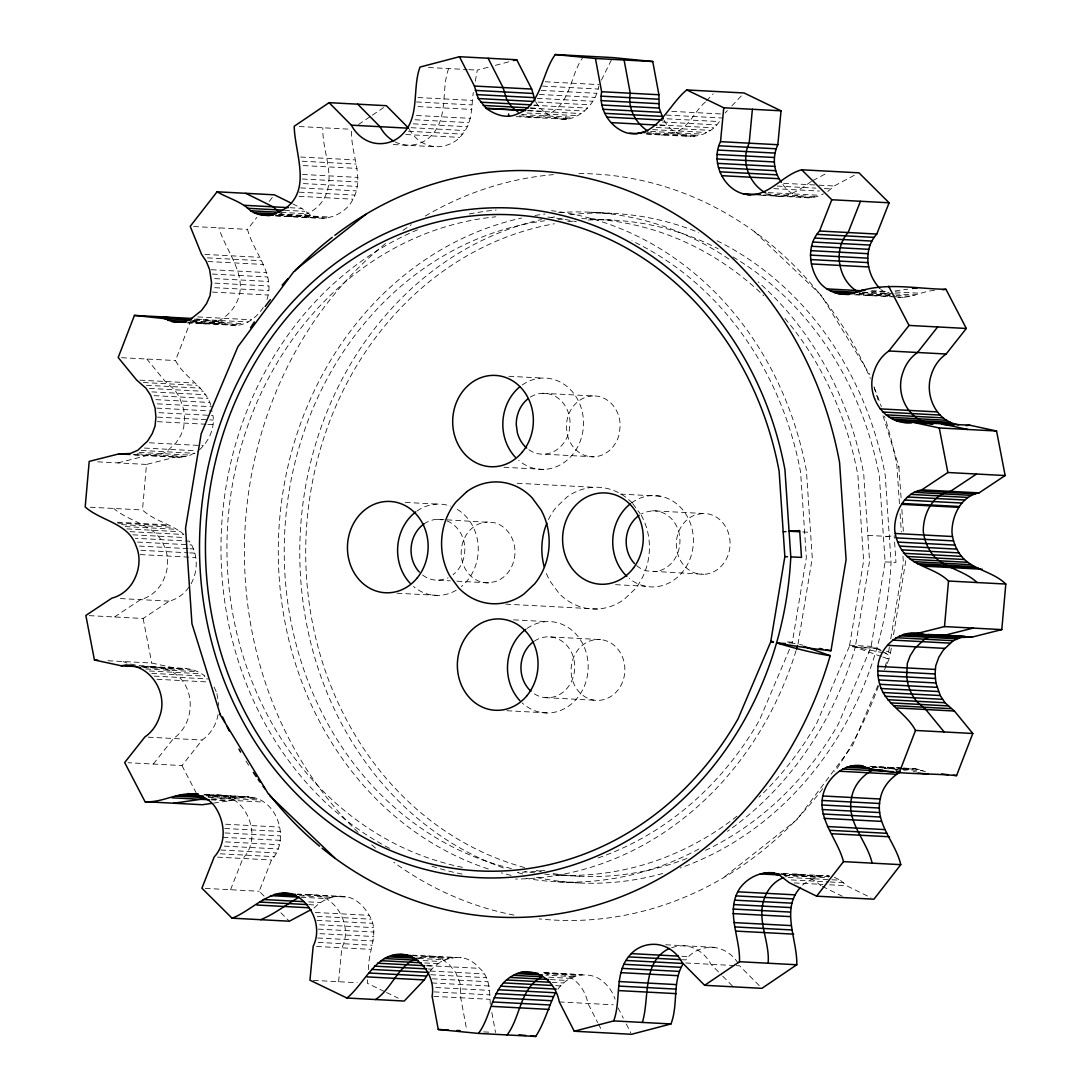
<?xml version="1.0" encoding="UTF-8"?>
<svg xmlns="http://www.w3.org/2000/svg" width="1091" height="1091" viewBox="0 0 1091 1091"><rect width="100%" height="100%" fill="white"/><g stroke="black" fill="none" stroke-linecap="round" stroke-linejoin="round"><path stroke-width="0.75" stroke-dasharray="5 3.75" d="M368.54 969.667C367.681 951.666 380.268 932.45 369.222 915.322C363.821 905.898 355.052 897.034 343.624 896.447L297.502 894.061M393.251 144.544L433.7 146.685C444.582 147.326 456.106 143.33 462.489 134.125C472.676 122.492 471.312 106.577 473.303 92.421M275.778 215.841L322.963 218.336C335.223 217.518 347.606 210.454 353.02 199.176C365.021 177.492 350.388 153.476 351.67 130.893M266.995 299.425C275.778 273.855 253.412 252.457 247.507 229.369L256.808 217.409M199.38 449.86C208.831 441.241 214.913 428.531 213.004 415.535L157.39 412.603M264.022 896.038L259.194 891.252L271.495 859.994C290.397 839.715 277.864 798.857 248.925 796.812L205.108 794.493M130.006 531.672L183.929 534.522C171.669 523.83 154.677 521.293 142.485 509.974L146.494 464.425L175.924 456.993L187.666 456.529L198.385 450.91M338.605 981.709L341.824 947.806C354.725 923.532 331.2 887.228 303.025 895.875M367.572 979.841L367.244 983.236L384.987 991.787M490.309 1004.265C489.545 991.842 490.268 977.522 479.726 968.372C475.049 963.08 468.571 958.307 461.275 957.721L412.398 955.143M788.888 642.872L792.202 643.049L806.344 557.746L800.617 472.362A328.473 289.811 -87 0 0 631.839 240.838M797.985 644.195L812.277 558.019L806.426 470.889A335.21 295.756 -87 0 0 551.528 210.699M733.002 256.944A328.473 289.811 -87 0 1 879.387 476.522L885.115 561.906L870.973 647.222L838.338 724.11A328.473 289.811 -87 0 1 705.591 850.312M889.383 647.14L888.292 653.768L884.992 653.114M890.761 638.862L903.389 562.656L902.966 556.205M890.488 653.127L891.32 648.109M893.529 634.73L905.462 562.806L905.121 557.815M448.646 68.569C440.628 90.158 448.974 118.114 431.013 135.87C422.926 144.53 409.166 147.53 398.133 143.235A38.853 34.285 -87 0 1 395.174 141.925M475.294 81.252L477.299 70.097L488.809 67.083M516.166 116.614L566.72 119.287C583.208 116.642 595.85 102.118 598.836 86.094M218.077 714.564L216.986 719.283A38.853 34.285 -87 0 1 202.149 740.025L181.965 765.568L128.042 762.718M210.836 405.306C204.999 386.255 184.352 377.881 175.487 360.548L190.516 321.559M230.542 889.724L242.857 858.481C265.631 834.738 242.475 785.861 208.326 796.294L236.979 797.821L248.925 796.812M191.13 583.74C198.385 570.443 198.03 553.723 189.316 541.15L135.379 538.286M878.01 685.243L852.589 745.494L797.044 819.573L723.033 877.996M884.556 669.71L886.519 665.046M887.174 663.492L889.792 657.287M789.529 649.322L759.568 719.937A328.473 289.811 -87 0 1 597.077 858.303M583.917 56.064C570.607 73.002 571.657 99.431 552.428 112.046C543.713 118.319 532.108 119.792 522.439 114.596M601.4 80.12L611.819 59.078M263.286 307.417C256.153 318.586 242.87 328.296 228.974 324.668L188.525 322.527M269.204 201.467L272.3 197.485M153.326 764.055L173.51 738.498A38.853 34.285 -87 0 0 188.348 717.755C192.425 704.131 189.984 687.562 179.442 677.443C164.836 661.76 140.944 669.765 123.092 661.514M663.983 120.119C675.22 141.68 706.436 140.971 719.378 121.578L665.455 118.728M429.84 971.358C437.259 962.057 449.328 956.412 461.275 957.721M557.937 989.182C568.138 974.318 590.436 969.476 604.073 982.5A38.758 34.203 -87 0 1 615.079 999.165M738.198 963.326A38.853 34.285 -87 0 0 721.519 949.293C709.068 944.411 693.562 948.952 685.803 959.903L682.434 959.725M705.4 102.036C694.176 111.405 689.212 127.783 674.197 132.666C666.683 135.243 657.6 136.498 650.427 132.27M706.504 100.863L713.2 93.812M725.12 112.946L727.356 110.586M731.816 105.895L741.853 95.326M827.769 191.498L834.179 185.988L856.04 174.369M314.113 908.053C321.613 900.13 332.632 895.275 343.624 896.447M802.485 885.169C809.89 879.196 819.518 874.723 829.269 875.95L781.524 873.373M358.475 124.565L371.022 116.069M372.426 115.128L383.582 107.586M114.487 616.974L140.575 599.641A38.758 34.203 -87 0 0 160.582 585.158C167.673 574.166 170.155 559.669 164.673 547.409C157.213 524.526 129.597 522.644 113.846 508.461M89.217 615.638L143.139 618.488L169.214 601.155A38.758 34.203 -87 0 0 189.22 586.672M811.363 181.379C799.076 190.202 784.17 201.017 768.187 194.307M812.822 180.601L827.387 172.855M782.902 184.406C791.18 197.839 810.081 201.467 823.405 193.83M889.015 292.252C879.782 296.861 868.422 297.011 859.135 292.429M895.411 296.602C910.126 299.97 923.272 289.592 938.001 290.438M213.481 803.126L229.396 800.835L236.979 797.821M785.165 876.932C797.726 870.086 811.513 877.096 820.896 885.674M416.803 958.334L428.627 956.016L436.577 956.875L443.246 959.957L449.751 965.14L455.656 972.395L460.484 984.464L460.729 997.76L466.593 1029.331M903.757 770.341L915.431 768.719L925.495 771.787M671.606 947.765C678.397 945.311 686.116 945.024 692.867 947.765A38.853 34.285 -87 0 1 710.991 964.308L721.546 974.972M495.382 65.351L510.165 61.478M117.842 462.911L147.271 455.479L159.027 455.015L166.391 451.797L176.224 442.605L180.888 435.159L183.697 427.577L184.556 418.549L183.724 409.548L179.388 396.974L174.628 389.76L165.232 381.495L146.835 359.034M528.303 110.518L543.468 111.309C550.123 116.192 558.21 119.805 566.72 119.287M636.599 565.561A30.48 26.893 -87 0 0 646.663 570.92L703.777 574.33A30.48 26.893 -87 0 0 730.084 542.827A30.48 26.893 -87 0 0 702.618 513.452L652.473 510.793L645.545 512.102A30.48 26.893 -87 0 0 641.59 513.861M702.618 513.452L695.676 514.761A30.48 26.893 -87 0 0 676.311 544.955A30.48 26.893 -87 0 0 696.808 573.58L703.777 574.33M422.612 575.025A30.48 26.893 -87 0 0 438.527 580.207L445.455 578.898A30.48 26.893 -87 0 0 448.115 577.807M456.897 581.176L488.659 582.867L495.587 581.544A30.48 26.893 -87 0 0 514.966 551.35A30.48 26.893 -87 0 0 494.468 522.725L445.701 519.766M895.029 290.997L907.753 289.156M890.992 536.09L883.451 537.113M878.937 767.696L886.792 767.205L896.843 770.273M141.353 666.819L178.419 668.783C187.788 667.46 197.607 670.229 204.972 676.161L151.049 673.311M885.115 561.906L895.97 562.41L894.17 535.586M428.436 67.506L467.193 69.551M468.871 69.647L477.299 70.097M545.241 81.77L599.164 84.621M542.568 86.094L598.182 89.039M541.177 90.362L596.791 93.308M539.39 94.453L595.004 97.399M537.236 98.313L592.849 101.258M538.108 102.077L590.354 104.845M417.948 97.535L471.871 100.386M671.77 111.35L724.001 114.119M534.44 105.036L537.808 105.213L543.468 111.309M533.608 105.254L587.531 108.118M416.53 101.968L472.13 104.913M530.349 107.954L540.468 108.486M666.26 115.046L721.874 117.992M530.512 108.173L584.435 111.037M527.158 110.709L581.08 113.559M418.044 106.591L471.967 109.455M526.953 113L577.507 115.673M662.66 122.015L716.582 124.865M521.525 114.596L573.771 117.364M519.343 115.905L569.897 118.578M659.564 124.947L713.487 127.797M660.137 125.206L668.565 125.656M656.223 127.497L710.146 130.347M416.462 115.496L470.385 118.36M652.663 129.624L706.586 132.488M650.604 131.425L702.849 134.179M415.044 119.765L468.98 122.628M646.745 132.666L698.976 135.434M646.158 133.62L695.022 136.198M646.581 134.166L691.026 136.498M413.257 123.856L467.18 126.706M411.089 127.702L465.011 130.552M408.566 131.275L462.489 134.125M299.275 126.529L349.829 129.202M405.743 134.52L459.666 137.384M300.666 157.022L354.589 159.872M783.624 183.315L817.323 185.088M819.014 185.184L834.179 185.988M777.174 186.084L815.932 188.129M824.36 188.579L831.097 188.934M302.152 161.209L356.075 164.073M773.846 188.648L819.341 191.048M303.23 165.573L357.166 168.423M768.241 192.602L820.487 195.371M766.073 193.966L816.627 196.639M763.632 194.975L812.672 197.43M760.85 195.262L808.676 197.744M302.466 174.465L358.066 177.41M302.289 179.006L357.889 181.952M303.366 183.588L357.289 186.438M300.652 187.897L356.266 190.843M299.234 192.166L354.834 195.112M299.098 196.325L353.02 199.176M590.463 212.2L611.942 213.345M590.136 218.936L611.615 220.068M290.001 207.726L301.798 208.354L311.453 215.8L322.963 218.336M284.492 210.249L304.703 211.313M280.987 212.39L307.948 213.822M279.432 214.109L311.453 215.8M278.519 214.313L330.764 217.082M278.096 215.268L315.176 217.232M278.028 215.418L326.891 218.009M275.218 215.759L319.022 218.077M193.584 226.519L247.507 229.369M204.876 254.408L258.799 257.258M871.723 290.697L888.565 291.583M895.302 291.952L918.895 293.193M870.741 291.229L884.215 291.938L890.283 294.979M862.94 292.17L893.27 293.779M894.961 293.861L915.185 294.938M207.44 257.858L261.363 260.708M862.517 292.606L887.788 293.943M859.081 293.452L894.47 295.32M896.161 295.416L911.326 296.22M859.517 293.806L889.847 295.416M856.653 294.543L892.043 296.425M854.498 294.788L903.375 297.366M207.972 261.513L263.586 264.458M211.299 269.709L266.913 272.641M212.363 274.059L267.977 277.005M214.695 278.614L268.631 281.478M214.927 283.142L268.85 286.006M214.722 287.683L268.659 290.533M212.418 292.088L268.031 295.02M197.716 316.922L251.653 319.772M194.28 319.145L248.203 321.995M194.648 320.209L221.609 321.64L228.974 324.668M192.302 320.931L244.548 323.7M191.498 321.654L225.196 323.427M188.47 322.063L240.716 324.818M187.366 322.909L236.802 325.363M508.87 376.286L542.282 378.045M121.565 357.698L175.487 360.548M542.582 393.278L592.713 395.924A30.48 26.893 -87 0 1 620.179 425.313L619.415 433.222A30.48 26.893 -87 0 1 593.872 456.815L543.741 454.17M139.962 380.159L193.884 383.009M143.344 382.518L197.266 385.382M146.494 385.287L200.417 388.137M149.358 388.423L203.281 391.274M151.908 391.887L205.831 394.737M154.104 395.638L208.026 398.488M155.945 399.647L209.867 402.497M157.404 403.847L211.327 406.711M156.763 408.129L212.363 411.075M157.595 417.13L208.149 419.803M209.84 419.885L213.209 420.076M157.377 421.658L206.254 424.249M207.931 424.331L212.99 424.604M149.412 442.796L203.335 445.66M144.462 448.06L196.707 450.815M503.933 467.262L544.041 469.389M141.121 450.46L195.044 453.324M139.212 452.438L191.443 455.206M137.111 453.856L187.666 456.529M133.225 454.606L183.779 457.279M134.343 455.029L179.838 457.429M517.229 483.258L593.695 487.295M97.631 461.834L146.494 464.425M620.384 494.087L660.491 496.214M405.306 502.419L437.055 504.097M802.662 531.931L810.545 532.34M867.85 535.381L889.329 536.513M423.99 523.925A30.48 26.893 -87 0 1 437.355 519.316L444.037 519.671M90.253 507.22L142.485 509.974M117.31 522.221L166.187 524.812M117.828 523.107L170.073 525.862M121.592 524.621L173.824 527.389M125.179 526.585L177.41 529.353M126.87 528.89L180.792 531.74M132.857 534.808L183.411 537.495M137.575 542.063L191.498 544.914M139.403 546.073L188.266 548.65M189.957 548.746L193.325 548.923M140.834 550.287L188.02 552.782M189.698 552.878L194.757 553.137M140.18 554.569L195.78 557.515M615.556 584.667L645.64 586.262M438.527 580.207L450.215 580.821M397.042 593.218L438.814 595.427M505.801 604.155L597.568 609.01M120.351 598.564L169.214 601.155M513.534 619.838L546.959 621.611M787.375 641.931L792.339 642.19M849.63 645.217L871.123 646.363L878.378 648.94A61.382 3.641 9.4 0 1 881.542 649.731M550.573 636.939L600.705 639.585A30.48 26.893 -87 0 1 619.783 687.439A30.48 26.893 -87 0 1 573.43 682.775A30.48 26.893 -87 0 1 600.705 639.585M107.927 660.723L151.744 663.042L178.419 668.783M142.607 666.233L186.425 668.551M141.98 666.287L182.415 668.428M143.712 667.556L194.266 670.229M145.771 669.001L198.016 671.77M149.358 670.992L201.603 673.747M154.158 676.106L208.081 678.957M545.105 697.626L595.236 700.286M156.995 679.27L207.549 681.943M506.933 710.732L548.718 712.955M869.936 766.305L901.957 768.009M903.634 768.091L915.431 768.719M871.054 766.523L901.384 768.132M903.075 768.214L911.49 768.664M872.145 766.864L919.331 769.373M872.186 767.341L907.576 769.21M884.337 768.541L901.193 769.441M902.884 769.523L923.095 770.601M895.329 769.891L900.389 770.164M913.208 771.678L916.576 771.855M148.226 737.161L202.149 740.025M204.481 794.521L244.929 796.662M204.017 794.848L252.894 797.439M206.213 795.857L256.767 798.53M208.272 797.33L260.504 800.085M211.204 797.944L233.119 799.103M211.845 799.335L264.077 802.09M210.863 799.853L229.396 800.835M225.66 824.223L279.582 827.073M224.746 828.505L280.36 831.437M224.991 832.951L280.605 835.897M223.028 837.315L280.319 840.356M225.592 841.884L279.514 844.734M780.965 873.891L821.4 876.032M780.883 874.041L829.76 876.632M783.829 875.173L817.541 876.946M784.606 875.473L828.41 877.791M224.282 846.111L278.205 848.962M788.111 877.45L830.237 879.687M831.928 879.769L840.343 880.219L846.493 885.687L870.877 897.702M791.343 879.946L828.424 881.91M830.101 882.005L843.588 882.714M220.791 850.012L276.405 852.957M794.248 882.919L822.9 884.433M829.637 884.787L846.493 885.687M220.232 853.803L274.155 856.653M558.169 875.105L579.648 876.237M217.573 857.144L271.495 859.994M557.842 881.828L579.321 882.96M205.272 888.388L259.194 891.252M296.861 894.552L347.579 897.102M299.657 895.697L331.664 897.388M300.843 897.238L327.805 898.657M308.739 901.902L320.522 902.53M308.767 904.657L317.195 905.094M315.299 912.471L369.222 915.322M317.222 916.345L371.145 919.195M316.976 920.381L372.59 923.327M319.608 924.786L373.531 927.636M665.728 944.765L714.605 947.343M318.354 929.123L373.954 932.069M319.936 933.678L373.858 936.528M681.889 956.289L688.626 956.657M317.631 938.001L373.231 940.947M318.177 942.392L372.099 945.242M685.721 962.971L734.584 965.549M736.275 965.644L739.643 965.821L759.581 985.964M316.54 946.47L370.476 949.334M412.821 955.689L453.27 957.83M420.662 957.093L449.315 958.607M418.48 958.416L445.442 959.848M423.172 960.571L441.705 961.553M424.672 962.971L438.146 963.68M427.495 965.617L479.726 968.372M426.376 965.78L434.804 966.231M543.604 972.64L582.362 974.699M544.504 972.79L581.953 974.768M544.695 973.663L578.394 975.449M428.34 968.985L431.709 969.163M574.521 976.677L545.882 975.163C555.783 970.745 567.443 974.413 575.421 980.973A38.758 34.203 -87 0 1 587.94 1003.447L597.663 1022.499M548.882 977.195L570.784 978.354M430.386 971.058L484.309 973.908M550.369 979.582L567.211 980.468M430.781 974.727L486.395 977.672M552.073 982.377L563.856 983.005M432.391 978.777L488.004 981.723M555.701 985.65L560.76 985.923M431.831 982.95L489.123 985.978M313.322 980.373L357.139 982.691M435.814 987.519L489.736 990.383M434.218 991.896L489.818 994.842M559.288 1001.933L613.21 1004.784M433.768 996.342L489.382 999.288M483.749 1031.895L492.177 1032.331M196.694 318.967L221.609 321.64M437.355 519.316L444.337 520.08M883.342 652.786L849.494 646.09L816.859 722.978A328.473 289.811 -87 0 1 759.036 797.153M792.202 643.049L795.094 643.622M799.635 644.522L802.935 645.176M874.859 648.095L849.494 646.09L863.636 560.774L857.908 475.39A328.473 289.811 -87 0 0 783.611 316.854M433.7 146.685L426.772 144.748A38.853 34.285 -87 0 1 409.357 129.474M881.337 656.523L855.276 647.236A335.21 295.756 -87 0 1 727.411 831.328M882.864 657.068L887.474 658.705A373.586 329.618 -87 0 1 885.046 666.792M834.37 877.287L840.343 880.219M878.296 649.431L875.773 648.313L855.276 647.236L869.568 561.06L863.717 473.917A335.21 295.756 -87 0 0 758.177 281.887M386.473 992.496L398.297 998.197M292.661 203.84L301.798 208.354M822.423 886.424L842.238 896.188M192.957 320.127C208.19 329.796 227.146 319.295 235.138 305.207C251.053 278.45 226.096 252.403 218.868 227.855M279.296 212.295C293.37 221.991 313.09 214.409 322.186 201.494C337.746 179.074 321.79 151.881 322.868 127.77M884.215 291.938L880.86 289.51M754.508 231.687L821.359 295.402L869.718 374.486M280.905 912.812L289.333 921.213M722.719 976.159L733.288 986.823M632.766 503.674L640.281 513.861M535.572 101.572L537.808 105.213M181.965 765.568L196.08 792.68M618.079 1007.893L623.316 1018.148M626.316 1024.013L630.803 1032.809M598.413 1023.972L602.15 1031.295M214.095 687.044L216.741 692.758M898.834 466.593L901.302 500.946M874.014 386.855L879.019 402.934M883.028 415.807L899.052 467.275M216.932 693.617L218.718 705.577M143.139 618.488L151.744 663.042M491.85 1012.571L495.546 1032.509M901.875 509.361L903.348 531.235M899.448 503.756L896.884 465.557A373.586 329.618 -87 0 0 884.528 416.244M900.116 513.725L901.33 531.999M565.888 116.969L565.929 119.342M631.525 502.924A45.713 40.326 -87 0 1 684.248 511.774A45.713 40.326 -87 0 1 682.339 572.23A45.713 40.326 -87 0 1 629.152 578.407M417.007 511.011A45.713 40.326 -87 0 1 450.419 506.129M457.347 509.415A45.713 40.326 -87 0 1 461.37 586.603M456.243 590.204A45.713 40.326 -87 0 1 413.475 586.467M526.912 628.525A45.713 40.326 -87 0 1 579.771 638.876A45.713 40.326 -87 0 1 575.912 699.672A45.713 40.326 -87 0 1 522.18 702.931M522.234 384.973A45.713 40.326 -87 0 1 574.793 394.874A45.713 40.326 -87 0 1 571.957 455.302A45.713 40.326 -87 0 1 518.689 460.416M796.048 650.686A335.21 295.756 -87 0 1 515.607 879.073M462.12 874.096A335.21 295.756 -87 0 1 431 865.927M389.473 848.334A335.21 295.756 -87 0 1 221.432 529.94A335.21 295.756 -87 0 1 419.653 228.96M469.307 213.972A335.21 295.756 -87 0 1 496.16 210.045M547.887 217.054A328.473 289.811 -87 0 1 576.307 221.718M544.709 870.386A328.473 289.811 -87 0 1 517.639 872.323M462.393 867.304A328.473 289.811 -87 0 1 227.419 529.271A328.473 289.811 -87 0 1 495.764 216.823M652.473 510.793A30.48 26.893 -87 0 1 679.952 540.168A30.48 26.893 -87 0 1 653.645 571.684M447.024 520.952A30.48 26.893 -87 0 1 464.616 545.527A30.48 26.893 -87 0 1 453.065 574.725M588.076 220.027A328.473 289.811 -87 0 1 718.178 248.748M686.935 858.426A328.473 289.811 -87 0 1 551.187 873.291M541.163 871.477A328.473 289.811 -87 0 1 534.522 870.045M524.635 867.563A328.473 289.811 -87 0 1 306.094 535.354A328.473 289.811 -87 0 1 554.337 223.778M567.784 221.746A328.473 289.811 -87 0 1 574.534 220.996M488.659 582.867A30.48 26.893 -87 0 1 461.179 553.478A30.48 26.893 -87 0 1 487.486 521.975M632.275 503.006A60.946 53.773 -87 0 0 567.075 496.95L556.246 507.247A60.946 53.773 -87 0 0 548.105 520.325M641.222 515.129A60.946 53.773 -87 0 1 635.017 589.058L624.188 599.354A60.946 53.773 -87 0 1 558.987 593.299L550.041 581.176A60.946 53.773 -87 0 1 545.595 571.275M592.713 395.924A30.48 26.893 -87 0 0 566.406 427.44L567.47 435.282A30.48 26.893 -87 0 0 593.872 456.815M534.331 641.14A30.48 26.893 -87 0 1 568.984 648.149A30.48 26.893 -87 0 1 567.238 688.094A30.48 26.893 -87 0 1 532.094 692.212M248.653 765.255A373.586 329.618 -87 0 1 245.025 759.459M530.431 397.083A30.48 26.893 -87 0 1 570.048 422.653L569.284 430.563A30.48 26.893 -87 0 1 527.826 448.974M558.524 212.65A335.21 295.756 -87 0 1 729.074 259.235M698.908 848.975A335.21 295.756 -87 0 1 526.08 878.364M511.12 875.35A335.21 295.756 -87 0 1 501.246 872.855M488.304 868.968A335.21 295.756 -87 0 1 278.778 532.026A335.21 295.756 -87 0 1 521.634 218.05M534.931 215.486A335.21 295.756 -87 0 1 545.009 214.013M581.776 218.664A328.473 289.811 -87 0 1 763.673 295.688M737.025 816.204A328.473 289.811 -87 0 1 544.791 874.109M534.74 872.909A328.473 289.811 -87 0 1 524.689 871.286M511.379 868.518A328.473 289.811 -87 0 1 284.71 532.299A328.473 289.811 -87 0 1 544.6 220.818M558.128 219.414A328.473 289.811 -87 0 1 566.597 218.896M578.885 173.537A373.586 329.618 -87 0 1 870.373 378.522M874.232 387.728A373.586 329.618 -87 0 1 881.323 406.602M878.528 686.075A373.586 329.618 -87 0 1 834.765 771.896M822.737 788.643A373.586 329.618 -87 0 1 539.199 918.881M513.984 915.09A373.586 329.618 -87 0 1 393.783 862.34M375.549 848.102A373.586 329.618 -87 0 1 370.463 843.752M358.08 832.351A373.586 329.618 -87 0 1 386.814 242.502M402.988 230.392A373.586 329.618 -87 0 1 411.266 224.76M425.272 216.045A373.586 329.618 -87 0 1 553.437 174.628M883.901 652.213A61.505 7.364 16.1 0 1 887.406 658.691M878.337 649.445A61.505 7.364 16.1 0 1 881.323 650.877M886.41 651.136A61.382 3.641 9.4 0 1 888.183 653.754M569.87 214.736A335.21 295.756 -87 0 1 698.663 232.506M716.992 240.743A335.21 295.756 -87 0 1 885.21 475.062L891.047 562.192A335.21 295.756 -87 0 1 680.225 867.972M662.714 873.496A335.21 295.756 -87 0 1 534.263 876.864M522.739 873.986A335.21 295.756 -87 0 1 517.843 872.609M503.415 867.918A335.21 295.756 -87 0 1 300.42 530.335A335.21 295.756 -87 0 1 541.477 219.55M551.419 217.504A335.21 295.756 -87 0 1 554.746 216.904"/><path stroke-width="1.5" d="M750.744 194.73C725.692 194.934 709.532 163.118 720.524 141.666L723.756 107.764L686.785 89.953C668.197 104.709 656.509 139.58 626.534 132.843C610.019 127.265 598.386 109.209 601.618 91.712L595.454 58.491L555.278 54.55C541.531 73.261 541.845 105.241 516.479 114.323C506.238 118.987 494.564 114.528 486.177 108.282L478.281 98.545L474.408 86.039L459.447 56.718L420.008 67.056C411.975 88.644 420.321 116.601 402.374 134.343C394.274 143.016 380.514 146.017 369.481 141.707A38.853 34.285 -87 0 1 351.357 125.179L329.073 102.663L294.215 126.256C294.706 153.94 313.485 192.316 281.778 210.699C275.478 213.454 268.781 216.25 261.731 215.05C257.776 214.422 254.012 212.95 250.657 210.781C241.425 201.48 228.196 198.317 217.068 191.798L190.216 226.342L201.508 254.23L206.294 261.417L209.622 269.613L211.559 282.964L210.072 295.606L206.499 303.693L201.371 310.662L190.911 318.967L183.424 321.79L175.569 322.281L164.318 318.613L134.425 315.408L118.196 357.521L136.593 379.982L145.989 388.246L150.735 395.46L155.072 408.034L155.918 417.035L155.058 426.063L152.235 433.645L147.571 441.091L137.752 450.283L130.374 453.501L118.633 453.965L89.203 461.398L85.193 506.947C100.958 521.13 128.561 523.012 136.034 545.895C141.516 558.156 139.021 572.652 131.929 583.644A38.758 34.203 -87 0 1 111.923 598.127L85.848 615.46L94.44 660L121.128 665.755L136.293 666.546M781.442 182.238C773.424 171.642 772.196 156.668 777.828 144.708L781.047 110.805L744.076 92.98L686.785 89.953M121.128 665.755C148.362 661.132 168.832 691.817 159.695 716.242A38.853 34.285 -87 0 1 144.858 736.984L124.674 762.541L145.048 801.708C162.559 802.976 178.297 791.493 195.589 794.398C203.362 796.253 210.658 800.399 215.241 807.095C225.06 821.755 226.846 843.302 214.204 856.953L201.903 888.21L232.042 918.172C253.235 910.603 276.173 880.819 300.557 898.711C314.535 909.58 321.286 929.9 313.172 946.292L309.953 980.195L346.924 998.02C365.512 983.264 377.2 948.379 407.175 955.13C423.676 960.707 435.323 978.763 432.091 996.247L438.255 1029.481L478.431 1033.422C492.082 1015.598 491.141 986.414 513.493 975.327C524.062 968.849 537.768 971.808 546.768 979.459A38.758 34.203 -87 0 1 559.288 1001.933L574.261 1031.24L613.701 1020.903C621.72 999.329 613.387 971.372 631.334 953.616C639.435 944.942 653.182 941.956 664.228 946.252A38.853 34.285 -87 0 1 682.339 962.794L704.636 985.309L761.927 988.337L796.785 964.744C797.548 940.006 780.351 908.994 800.467 887.501M574.261 1031.24L631.553 1034.282L670.992 1023.944C678.479 1004.47 672.029 981.641 683.293 963.476L625.989 960.448M704.636 985.309L739.493 961.717C740.489 937.66 725.038 911.271 739.589 888.606C747.376 877.6 761.286 870.945 774.787 873.018M768.037 872.664L779.547 875.2L789.202 882.646L816.627 896.175L843.493 861.631C837.588 838.543 815.222 817.145 824.005 791.575C829.365 775.687 845.784 762.473 863.199 765.95M816.627 896.175L873.932 899.202L900.784 864.658C895.766 842.429 874.573 823.391 880.26 799.007C882.101 787.497 890.42 778.033 900.089 772.033L896.72 771.855M858.14 765.691C889.711 775.292 923.832 772.633 956.575 775.592L972.804 733.479L915.513 730.452C906.894 713.937 888.292 705.713 881.133 688.503C877.9 680.375 877.109 671.401 878.446 662.769C882.81 643.213 902.652 628.375 922.959 634.185M972.804 733.479L954.407 711.018L945.011 702.754L940.265 695.54L935.928 682.966L935.082 673.965L935.737 665.81L938.765 657.355L943.429 649.909L953.248 640.717L960.625 637.499L972.367 637.035L1001.797 629.602L1005.807 584.053C993.001 571.384 973.104 570.184 961.526 556.369C956.098 549.578 952.77 541.136 951.966 532.503C951.788 515.825 961.048 496.078 979.077 492.873L1005.152 475.54L996.56 431L969.872 425.245L912.581 422.217C885.347 426.826 864.863 396.156 874.014 371.717A38.853 34.285 -87 0 1 888.851 350.975L909.035 325.432L966.326 328.459L945.952 289.292C915.526 288.91 883.178 281.369 854.021 293.179C848.771 294.161 843.384 294.87 838.106 293.561C830.346 291.72 823.037 287.56 818.468 280.864C808.649 266.204 806.863 244.657 819.505 231.006L831.806 199.748L801.667 169.787C782.315 174.887 768.923 196.966 747.376 194.553M879.837 288.392C866.118 274.373 862.899 249.171 876.796 234.047L889.097 202.79L858.958 172.828L801.667 169.787M911.162 633.571L915.076 634.007L944.506 626.575L948.515 581.026C935.696 568.356 915.813 567.156 904.221 553.328C898.793 546.536 895.479 538.108 894.661 529.476C894.497 512.797 903.757 493.037 921.786 489.845L979.077 492.873M752.395 109.291L749.176 143.194C740.489 160.772 748.808 183.656 765.637 192.889M663.287 118.864L659.169 108.05L658.909 94.753L652.745 61.519L612.569 57.578L555.278 54.55M770.71 641.917L784.852 556.601L779.124 471.217A328.473 289.811 -87 0 0 364.462 251.844A328.473 289.811 -87 0 0 279.364 765.105A328.473 289.811 -87 0 0 738.075 718.805L770.71 641.917L773.396 642.394M642.354 1022.431C649.827 998.606 641.549 961.607 669.451 948.406M478.431 1033.422L535.722 1036.45C544.532 1022.744 548.405 1007.143 555.442 992.769L498.151 989.742M899.284 772.564L915.513 730.452M860.458 201.276L848.143 232.519C832.61 249.498 838.147 280.687 857.949 291.761M507.083 1034.936C520.734 1017.126 519.78 987.928 542.132 976.84L513.493 975.327M346.924 998.02L404.215 1001.047L424.29 979.923L428.913 972.449L371.622 969.422M293.956 271.427L237.879 346.72L201.208 433.713L185.538 528.194L191.948 623.725L220.409 715.082L268.495 794.084M937.674 326.945L917.49 352.502A38.853 34.285 -87 0 0 902.652 373.245C895.043 394.901 909.144 422.19 933.228 423.963M958.73 424.808C936.146 421.508 924.268 395.201 931.305 374.759A38.853 34.285 -87 0 1 946.142 354.016L966.326 328.459M375.563 999.533C392.078 988.541 397.751 965.876 416.803 958.334M295.252 270.063L366.03 214.245M921.786 489.845L947.861 472.512L1005.152 475.54M976.513 474.026L950.425 491.359C932.232 494.591 923.027 514.611 923.286 531.426C924.486 541.3 928.632 550.928 935.723 557.992C947.984 568.684 964.976 571.22 977.154 582.539M260.694 919.686C274.768 913.958 286.21 904.534 299.166 897.143L270.513 895.629M311.194 909.594L289.333 921.213L232.042 918.172M873.877 769.387C862.872 774.774 853.707 785.22 851.621 797.494C845.934 821.878 867.113 840.902 872.132 863.145M783.638 877.559C773.314 881.528 766.059 891.115 763.386 901.671C757.577 922.263 769.932 942.433 768.132 963.23M513.452 60.619L516.739 59.76L531.712 89.067L534.985 100.263M973.158 628.089L943.729 635.521L931.973 635.985L924.609 639.203L914.776 648.395L910.112 655.841L907.303 663.423L906.648 676.979L908.326 685.816L911.612 694.026L916.372 701.24L925.768 709.505L944.165 731.966M912.526 288.474L917.299 287.779M942.774 289.756L945.952 289.292M173.701 803.221L200.744 799.321L204.467 797.589L175.815 796.062M211.886 803.358L202.34 804.735L145.048 801.708M965.876 425.613L969.872 425.245M783.188 531.808L785.902 531.59M790.048 531.262L799.689 530.581L801.49 557.406L791.78 556.942M784.852 556.601L787.593 556.737M595.454 58.491L652.745 61.519M459.447 56.718L516.739 59.76M601.618 91.712L658.909 94.753M474.408 86.039L531.712 89.067M601.182 96.158L658.473 99.199M475.199 90.389L532.503 93.431M601.264 100.617L658.555 103.659M476.494 94.59L533.799 97.617M723.756 107.764L781.047 110.805M478.281 98.545L533.894 101.49M601.877 105.022L659.169 108.05M480.517 102.186L531.072 104.859M602.996 109.277L660.287 112.318M483.163 105.445L528.671 107.859M604.605 113.328L661.91 116.355M486.177 108.282L524.935 110.327M486.927 108.5L525.685 110.559M606.691 117.092L662.305 120.024M329.073 102.663L386.364 105.691L408.661 128.206L351.357 125.179M611.274 122.628L656.768 125.029M641.685 132.393L645.054 132.57M637.73 133.17L641.099 133.347M629.725 133.279L637.103 133.648M720.524 141.666L777.828 144.708M718.901 145.758L776.192 148.799M717.769 150.053L775.06 153.081M717.142 154.472L774.433 157.499M717.046 158.931L774.337 161.959M717.469 163.364L774.76 166.391M718.41 167.673L775.701 170.714M719.855 171.805L777.16 174.846M721.778 175.678L779.083 178.706M743.421 193.898L760.427 194.662M831.806 199.748L889.097 202.79M217.068 191.798L274.373 194.825L291.133 203.09M819.505 231.006L876.796 234.047M816.845 234.347L874.136 237.374M244.507 205.313L288.324 207.631M814.595 238.043L871.886 241.07M247.412 208.286L282.801 210.154M250.657 210.781L279.296 212.295L273.159 206.84L245.72 193.312M812.795 242.038L870.1 245.08M254.162 212.759L276.064 213.918M257.871 214.191L273.036 214.995M269.6 214.968L272.968 215.159M261.731 215.05L270.159 215.5M265.659 215.309L269.041 215.486M811.486 246.266L868.777 249.307M810.681 250.644L867.972 253.685M810.395 255.103L867.7 258.144M810.64 259.563L867.945 262.59M811.418 263.927L868.709 266.954M861.604 290.165L864.972 290.342M826.923 288.91L862.313 290.779M830.496 290.915L857.458 292.333M834.233 292.47L854.458 293.534M838.106 293.561L848.225 294.106M842.075 294.188L848.812 294.543M888.851 350.975L946.142 354.016M134.425 315.408L191.716 318.436M164.318 318.613L191.28 320.031L163.064 316.922M167.905 320.399L186.438 321.381M183.424 321.79L186.793 321.968M171.669 321.627L185.156 322.35M880.082 408.88L937.374 411.907M882.919 412.043L940.21 415.071M886.028 414.839L943.333 417.88M889.397 417.253L946.702 420.28M892.983 419.23L950.275 422.258M896.734 420.771L954.025 423.799M904.575 422.449L911.953 422.749M922.059 423.294L932.178 423.826M943.333 424.508L954.08 424.985M912.581 422.217L939.256 427.958L996.56 431M917.926 490.8L975.218 493.828M914.203 492.327L971.495 495.355M910.685 494.387L967.976 497.428M118.633 453.965L129.856 454.429M907.439 496.978L964.73 500.005M904.521 500.019L961.812 503.046M901.984 503.469L959.275 506.497M901.78 504.328L959.071 507.356M895.22 533.485L952.511 536.527M789.066 531.208L799.512 531.767M896.243 537.863L953.534 540.891M897.675 542.077L954.966 545.105M899.502 546.086L956.793 549.128M901.684 549.85L958.989 552.892M904.221 553.328L961.526 556.369M907.071 556.478L964.362 559.506M910.208 559.26L967.499 562.301M913.59 561.647L970.881 564.688M917.176 563.611L974.468 566.652M920.927 565.138L978.232 568.166M924.813 566.188L982.105 569.229M948.515 581.026L1005.807 584.053M944.506 626.575L1001.797 629.602M928.018 634.457L944.861 635.344M948.229 635.521L965.085 636.421M915.076 634.007L972.367 637.035M907.221 633.721L964.512 636.749M903.334 634.471L960.625 637.499M899.557 635.794L956.848 638.835M895.956 637.676L953.248 640.717M892.615 640.09L949.906 643.117M887.665 645.34L944.956 648.381M322.104 848.266A373.586 329.618 -87 0 0 830.169 655.677A61.505 7.364 16.1 0 1 781.429 644.317L777.488 643.117L785.37 643.526M878.01 666.396L935.301 669.424M877.791 670.924L935.082 673.965M877.996 675.465L935.301 678.493M878.637 679.925L935.928 682.966M879.673 684.289L936.978 687.33M881.133 688.503L938.424 691.53M882.974 692.512L940.265 695.54M885.169 696.263L942.474 699.29M887.719 699.726L945.011 702.754M94.44 660L97.822 660.178M890.583 702.863L947.874 705.891M893.734 705.618L951.025 708.659M129.133 665.51L132.502 665.701M125.124 665.387L131.861 665.755M136.975 667.201L140.344 667.378M897.116 707.991L954.407 711.018M854.198 765.637L862.626 766.073M850.284 766.182L865.449 766.973M865.804 767.573L869.172 767.75M846.452 767.3L868.368 768.459M869.391 769.36L872.759 769.537M876.128 769.714L882.878 770.069M842.798 769.005L893.352 771.678M839.347 771.228L896.652 774.255M822.969 795.98L880.26 799.007M822.341 800.467L879.646 803.494M822.15 804.994L879.441 808.036M822.369 809.522L879.673 812.563M823.023 813.995L880.314 817.023M824.087 818.359L881.378 821.387M827.414 826.542L884.706 829.583M191.634 793.771L198.371 794.139M187.625 793.634L197.744 794.166M179.674 794.78L203.267 796.035M829.637 830.292L886.928 833.319M172.105 797.807L209.172 799.771M832.201 833.742L889.492 836.77M843.493 861.631L900.784 864.658M764.109 872.991L777.583 873.714M775.824 873.768L779.206 873.946M760.236 873.918L780.46 874.996M737.98 891.824L795.271 894.852M736.166 895.888L793.457 898.929M734.734 900.157L792.025 903.184M733.711 904.562L791.002 907.589M733.111 909.048L790.402 912.09M732.934 913.59L790.225 916.617M282.324 893.256L291.392 893.679M278.328 893.57L295.347 894.334M274.373 894.361L296.288 895.52M733.834 922.577L791.139 925.604M263.231 899.502L303.68 901.643M734.925 926.927L792.216 929.968M259.903 902.066L307.089 904.562M256.821 905.012L309.053 907.78M736.411 931.128L793.702 934.155M631.334 953.616L678.52 956.111M739.493 961.717L796.785 964.744M628.511 956.875L680.743 959.644M623.82 964.294L681.125 967.322M399.974 954.502L407.352 954.87M395.978 954.802L411.143 955.607M392.024 955.566L412.234 956.643M622.02 968.372L679.325 971.413M388.151 956.821L415.112 958.239M384.414 958.512L418.112 960.298M620.615 972.64L677.906 975.681M380.854 960.653L421.303 962.794M377.513 963.203L424.699 965.699M521.103 972.422L537.958 973.308M374.418 966.135L426.663 968.903M517.229 973.636L542.513 974.972M619.033 981.545L676.325 984.587M509.92 977.441L548.678 979.486M506.565 979.963L550.382 982.282M369.126 973.008L426.431 976.05M618.87 986.087L676.161 989.114M503.469 982.882L552.332 985.473M366.999 976.881L424.29 979.923M619.129 990.614L676.42 993.642M500.646 986.155L556.26 989.101M495.996 993.601L553.287 996.628M494.209 997.692L551.514 1000.72M492.818 1001.961L550.109 1005.002M491.836 1006.379L549.128 1009.407M613.701 1020.903L670.992 1023.944M438.255 1029.481L448.374 1030.013M456.788 1030.463L460.17 1030.64M518.989 1034.813L525.685 1035.468M530.703 1035.959L535.722 1036.45M941.628 773.996L948.284 774.705M953.261 775.237L956.575 775.592M917.967 773.014L927.936 774.078M777.488 643.117L781.524 643.813A61.382 3.641 9.4 0 0 830.919 650.727M819.436 648.449L822.737 649.104M826.037 649.759L830.987 650.741L846.098 559.628L839.579 462.516A373.586 329.618 -87 0 0 334.842 235.315M941.219 423.731L967.908 429.486M770.86 641.044L773.464 641.958M804.122 646.39L830.169 655.677M647.754 131.043C635.521 122.969 627.489 108.104 630.271 93.24L624.093 60.005M518.157 112.141L511.815 106.973L506.933 100.058L503.06 87.553L488.1 58.246M269.641 795.598L334.678 857.881M357.712 104.177L380.009 126.692A38.853 34.285 -87 0 0 393.742 141.148M888.66 286.265L909.035 325.432M219.987 713.8L220.409 715.082M939.256 427.958L947.861 472.512M508.597 113.941L508.638 116.301M626.807 576.321A45.713 40.326 -87 0 1 630.271 503.878M519.93 700.708A45.713 40.326 -87 0 1 525.644 629.452M410.039 583.18A45.713 40.326 -87 0 1 415.739 511.938M515.266 457.143A45.713 40.326 -87 0 1 519.725 386.882M634.457 563.515A30.48 26.893 -87 0 1 639.108 515.402M419.339 572.039A30.48 26.893 -87 0 1 423.99 523.925M797.507 645.817A335.21 295.756 -87 0 1 796.553 649.063M319.527 846.152A373.586 329.618 -87 0 1 269.122 794.166M265.058 788.888A373.586 329.618 -87 0 1 263.04 786.202M260.067 782.124A373.586 329.618 -87 0 1 258.117 779.369M256.18 776.601A373.586 329.618 -87 0 1 253.317 772.387M240.634 752.094A373.586 329.618 -87 0 1 238.929 749.122M229.233 730.929A373.586 329.618 -87 0 1 226.969 726.32M224.76 721.669A373.586 329.618 -87 0 1 222.632 717.005M250.575 327.723A373.586 329.618 -87 0 1 254.326 321.954M265.181 306.476A373.586 329.618 -87 0 1 270.35 299.643M282.187 285.146A373.586 329.618 -87 0 1 287.765 278.819M294.584 271.454A373.586 329.618 -87 0 1 332.169 237.374M544.204 566.802A60.946 53.773 -87 0 1 546.864 523.175M530.976 691.271A30.48 26.893 -87 0 1 533.117 642.013M526.694 448.046A30.48 26.893 -87 0 1 517.339 432.622L516.275 424.781A30.48 26.893 -87 0 1 528.03 398.76M466.812 491.646L455.983 501.942A60.946 53.773 -87 0 0 449.778 575.871L458.725 587.994A60.946 53.773 -87 0 0 523.925 594.05L534.754 583.753A60.946 53.773 -87 0 0 540.959 509.824L532.013 497.701A60.946 53.773 -87 0 0 466.812 491.646M790.784 556.887L784.947 469.757A335.21 295.756 -87 0 0 317.972 277.346A335.21 295.756 -87 0 0 355.734 840.356A335.21 295.756 -87 0 0 790.784 556.887M633.557 567.865A45.713 40.326 -87 0 0 610.36 493.568A45.713 40.326 -87 0 0 564.879 554.323A45.713 40.326 -87 0 0 633.557 567.865M416.939 578.271A45.713 40.326 -87 0 0 397.397 502.583A45.713 40.326 -87 0 0 349.065 560.474A45.713 40.326 -87 0 0 416.939 578.271M526.844 695.785A45.713 40.326 -87 0 0 507.301 620.097A45.713 40.326 -87 0 0 458.97 677.988A45.713 40.326 -87 0 0 526.844 695.785M522.166 452.233A45.713 40.326 -87 0 0 502.624 376.545A45.713 40.326 -87 0 0 454.292 434.423A45.713 40.326 -87 0 0 522.166 452.233"/></g></svg>
